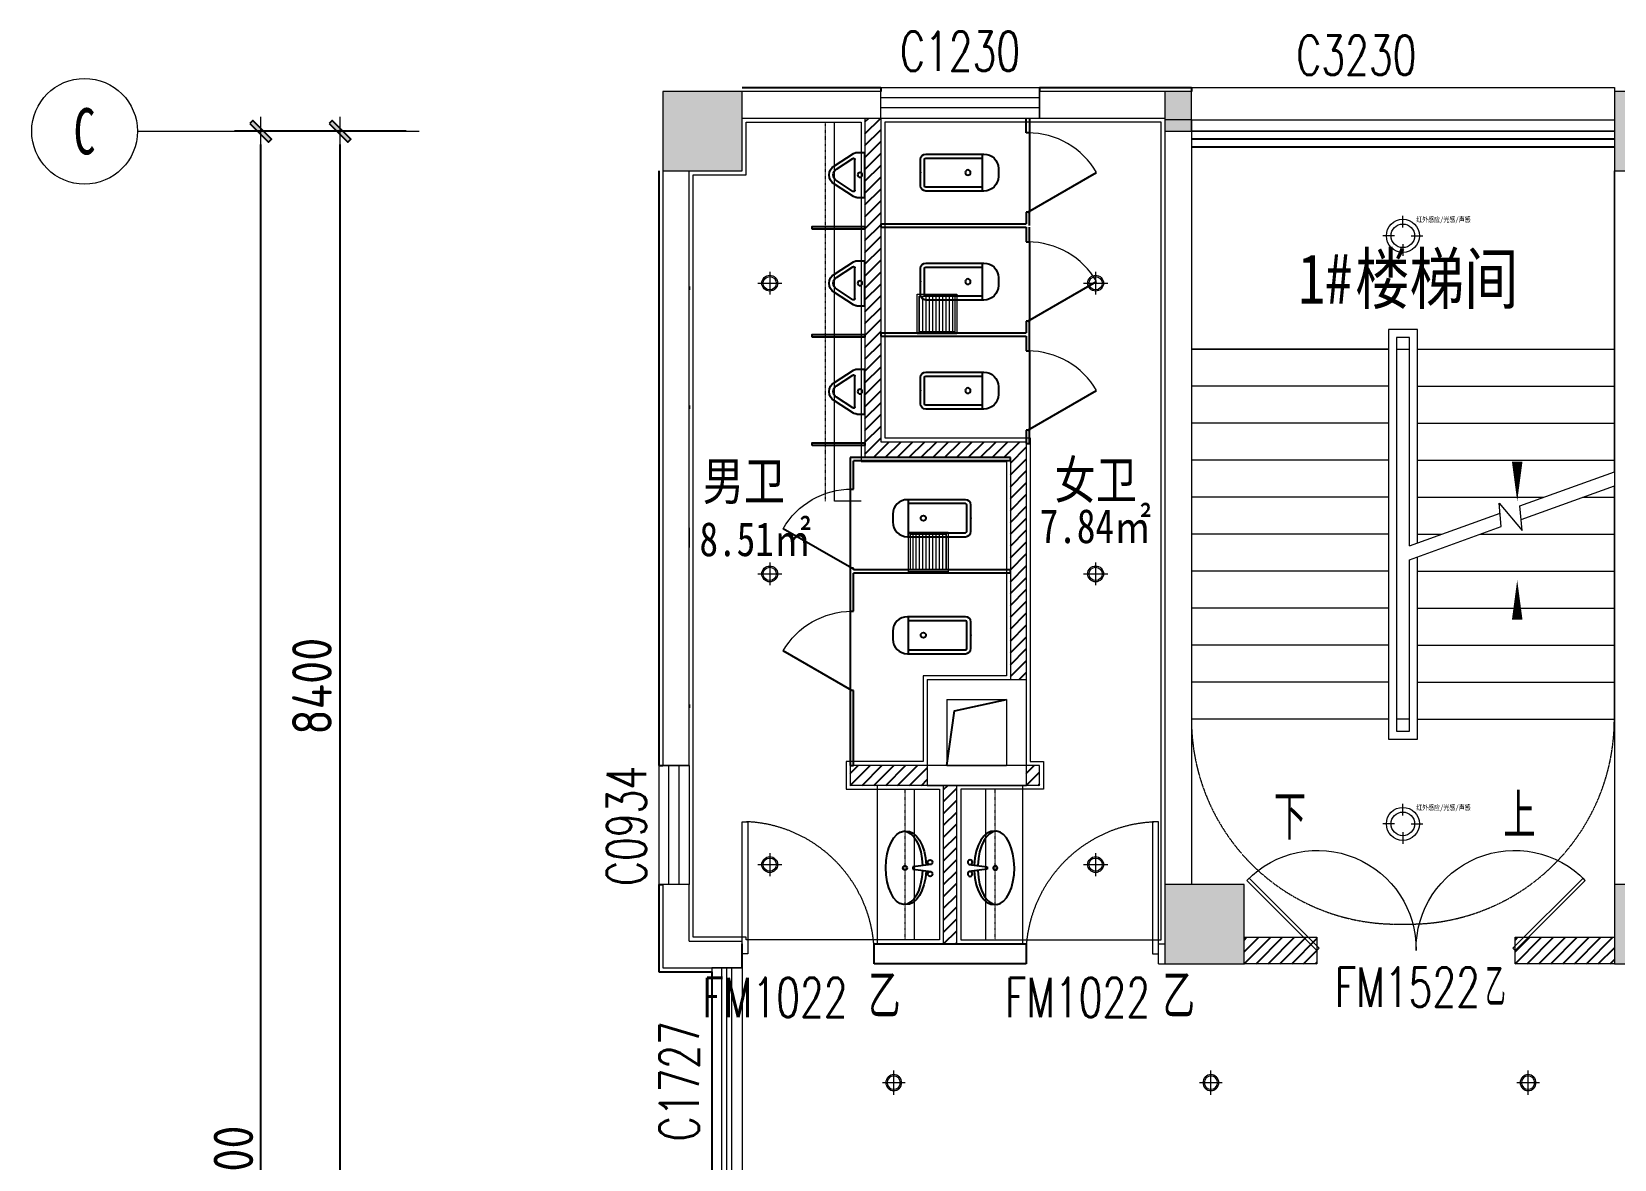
# Model space of a CAD drawing. Header units: millimetres. Extents: x 33621 to 401573, y -91663 to 133135.
# Drawn here: x 33621 to 45597, y -50791 to -42257 of the extents above; entities that cross this region are included whole.
import ezdxf
from ezdxf.enums import TextEntityAlignment as Align

# ---------------------------------------------------------------- set-up
doc = ezdxf.new("R2010")
doc.units = ezdxf.units.MM
doc.header["$LTSCALE"] = 10
for name, pattern in [('DASH', [0.35, 0.25, -0.1]), ('DASHDOT2', [0.5, 0.25, -0.125, 0, -0.125]), ('DOTE', [2.42, 2, -0.2, 0.02, -0.2]), ('HIDDEN', [0.375, 0.25, -0.125, 0, 0])]:
    doc.linetypes.add(name, pattern=pattern)
doc.layers.get('0').update_dxf_attribs({"color": 253})
doc.layers.get('Defpoints').update_dxf_attribs({"color": 250})
for name, color, linetype in [('3', 253, 'Continuous'), ('DIM_SYMB', 253, 'Continuous'), ('Dim【尺寸标注】', 253, 'Continuous'), ('FC-Text Annotation', 253, 'Continuous'), ('HATCH【填充】', 253, 'Continuous'), ('LATRINE', 253, 'Continuous'), ('LAYER3', 253, 'Continuous'), ('LAYER4', 253, 'Continuous'), ('LAYER5', 253, 'Continuous'), ('LVTRY', 253, 'Continuous'), ('PUB_DIM', 253, 'Continuous'), ('PUB_TEXT', 253, 'Continuous'), ('SURFACE', 253, 'Continuous'), ('WINDOW_TEXT', 253, 'Continuous'), ('家具', 253, 'Continuous')]:
    doc.layers.add(name, color=color, linetype=linetype)
for name, color, linetype, lineweight in [('AXIS【轴号】', 253, 'Continuous', 0), ('COLUMN', 253, 'Continuous', 0), ('DOOR【门】', 253, 'Continuous', 0), ('DS-4BS-FINISH【墙完成线】', 253, 'Continuous', 0), ('FF-Door【门】', 253, 'Continuous', 0), ('PUB_HATCH', 253, 'Continuous', 0), ('RC-FCU【空调设备】', 253, 'Continuous', 0), ('RC-FIN【天花轮廓线】', 253, 'Continuous', 0), ('RC-LIGHT【天花灯具】', 253, 'Continuous', 0), ('RC-LIGHT【灯带】', 253, 'DASHDOT2', 0), ('STAIR', 253, 'Continuous', 0), ('WALL', 253, 'Continuous', 0), ('Wall【墙体】', 253, 'Continuous', 0), ('Wall【新建墙】', 253, 'Continuous', 0), ('WINDOW', 253, 'Continuous', 0), ('Xline【辅助线】', 253, 'Continuous', 0)]:
    doc.layers.add(name, color=color, linetype=linetype, lineweight=lineweight)
doc.styles.add('_TCH_DIM', font='SIMPLEX', dxfattribs={"bigfont": 'GBCBIG'})
doc.styles.add('_TCH_WINDOW', font='SIMPLEX', dxfattribs={"bigfont": 'GBCBIG'})
doc.styles.add('CCD_DIM', font='ARCHS.SHX')
doc.styles.add('宋体', font='', dxfattribs={"width": 0.7})
doc.styles.add('文字', font='')
doc.styles.get('宋体').set_extended_font_data('SimSun')
doc.styles.get('文字').set_extended_font_data('SimSun')
doc.dimstyles.new('ZL_1：100', dxfattribs={"dimtxt": 3, "dimasz": 1, "dimexe": 2, "dimexo": 2, "dimgap": 0.6, "dimtad": 1, "dimdec": 0, "dimrnd": 5, "dimdsep": 46, "dimtxsty": 'CCD_DIM', "dimblk": 'WS-cj', "dimblk1": 'WS-cj', "dimblk2": 'WS-cj', "dimcen": 1, "dimclrd": 44, "dimclre": 44, "dimclrt": 2, "dimadec": 0, "dimazin": 2, "dimtfac": 1, "dimtdec": 0, "dimtix": 1, "dimtmove": 2, "dimatfit": 3, "dimldrblk": 'hl_arrow2', "dimfxl": 5, "dimfxlon": 1, "dimarcsym": 0})

# ---------------------------------------------------------------- blocks, each defined once
blk = doc.blocks.new('$TCHSYS$WIN2D')
for p, q in [((-0.5, 0.5), (0.5, 0.5)), ((-0.5, 0.5), (-0.5, -0.5)), ((0.5, 0.5), (0.5, -0.5)), ((0.5, 0.1667), (-0.5, 0.1667)), ((0.5, -0.1667), (-0.5, -0.1667)), ((-0.5, -0.5), (0.5, -0.5))]:
    blk.add_line(p, q)
blk = doc.blocks.new('$WINLIB2D$00000004')
for p, q in [((-0.5, 0.5), (0.5, 0.5)), ((-0.5, 0.5), (-0.5, -0.5)), ((0.5, -0.5), (0.5, 0.5)), ((-0.5, 0.2406), (0.5, 0.2406)), ((-0.5, -0.5), (0.5, -0.5))]:
    blk.add_line(p, q)
blk = doc.blocks.new('$WINLIB2D$00000005')
for p, q in [((-0.5, 0.5), (0.5, 0.5)), ((-0.5, 0.5), (-0.5, -0.5)), ((0.5, -0.5), (0.5, 0.5)), ((0.5, 0.1667), (-0.5, 0.1667)), ((0.5, 0), (-0.5, 0)), ((0.5, -0.1667), (-0.5, -0.1667)), ((-0.5, -0.5), (0.5, -0.5))]:
    blk.add_line(p, q)
blk = doc.blocks.new('海龙0506173763')
at = {"layer": 'Xline【辅助线】'}
for points in [[(-733, 17), (-750, 0), (-1280, 530), (-1263, 547)], [(733, 17), (750, 0), (1280, 530), (1263, 547)]]:
    blk.add_lwpolyline(points, close=True, dxfattribs=at)
at = {"layer": 'Xline【辅助线】', "color": 8}
for centre, start, end in [((-745, 12), 359.1011, 135.9107), ((745, 12), 44.0893, 180.8989)]:
    blk.add_arc(centre, 745, start, end, dxfattribs=at)
blk = doc.blocks.new('海龙0506194634')
at = {"layer": 'WALL'}
for p, q in [((-1400, 525), (-850, 525)), ((-850, 525), (-850, 325)), ((650, 325), (650, 525)), ((650, 525), (1400, 525)), ((-850, 325), (-1400, 325)), ((1400, 325), (650, 325))]:
    blk.add_line(p, q, dxfattribs=at)
at = {"layer": 'DOOR【门】', "xscale": -1}
blk.add_blockref('海龙0506173763', (-100, 425), dxfattribs=at)
at = {"layer": 'DOOR【门】', "style": '_TCH_WINDOW', "width": 0.705882}
for s, height, p in [('FM1522', 297.5, (-715, 0)), ('乙', 298, (425, 0))]:
    blk.add_text(s, height=height, dxfattribs=at).set_placement(p)
blk = doc.blocks.new('圆形筒灯')
at = {"color": 251, "linetype": 'DOTE', "ltscale": 43.504693}
blk.add_line((0, 91), (0, -91), dxfattribs=at)
at = {"color": 251, "linetype": 'DOTE', "ltscale": 41.297046}
blk.add_line((86, 0), (-86, 0), dxfattribs=at)
blk.add_ellipse((0, 0), major_axis=(-42.4, 42.4), ratio=1, start_param=2.355868237233172, end_param=8.639053544412757)
at = {"color": 251}
blk.add_ellipse((0, 0), major_axis=(35.4, 35.4), ratio=1, start_param=5.49871431692557, end_param=11.78189962410516, dxfattribs=at)
blk = doc.blocks.new('ZL_0603191599')
at = {"layer": 'RC-FCU【空调设备】'}
h = blk.add_hatch(dxfattribs=at)
h.set_pattern_fill('_USER', color=8, scale=25, pattern_type=0)
h.set_pattern_definition([(0, (-135, -285), (0, 25), [])])
h.paths.add_polyline_path([(135, -15), (-135, -15), (-135, -285), (135, -285)])
blk.add_lwpolyline([(-150, 0), (150, 0), (150, -300), (-150, -300)], close=True, dxfattribs=at)
at = {"layer": 'RC-FCU【空调设备】', "color": 8}
blk.add_lwpolyline([(-135, -15), (135, -15), (135, -285), (-135, -285)], close=True, dxfattribs=at)
blk = doc.blocks.new('ZL_0603155299')
at = {"color": 8}
for p, q in [((-181, -89), (-181, 0)), ((-243, -152), (-332, -152)), ((-181, -214), (-181, -303)), ((-118, -152), (-29, -152))]:
    blk.add_line(p, q, dxfattribs=at)
at = {"color": 0}
blk.add_circle((-181, -152), 125, dxfattribs=at)
at = {"color": 8}
blk.add_circle((-181, -152), 89.3, dxfattribs=at)
at = {"style": '宋体', "width": 0.8}
blk.add_attdef('红外感应/光感/声感', (-79, -48), '', height=40, dxfattribs=at)
blk = doc.blocks.new('hl_Axis-A1')
at = {"color": 150, "ltscale": 2}
blk.add_line((21.33, 0), (0, 0), dxfattribs=at)
at = {"color": 150}
blk.add_circle((25.33, 0), 4, dxfattribs=at)
at = {"color": 50, "style": '宋体', "width": 0.7}
blk.add_attdef('轴号', text='', height=3.5, dxfattribs=at).set_placement((25.33, 0), align=Align.MIDDLE_CENTER)
blk = doc.blocks.new('WS-cj')
blk.add_hatch(color=2).paths.add_polyline_path([(0.59, 0.82), (-0.82, -0.59), (-0.59, -0.82), (0.82, 0.59)])
at = {"color": 2, "linetype": 'ByBlock', "lineweight": 0}
for p, q in [((-1.1, 0), (0, 0)), ((0, 0), (1.1, 0))]:
    blk.add_line(p, q, dxfattribs=at)
at = {"color": 2}
blk.add_lwpolyline([(0.59, 0.82), (-0.82, -0.59), (-0.59, -0.82), (0.82, 0.59)], close=True, dxfattribs=at)
blk = doc.blocks.new('*D254')
at = {"layer": 'Defpoints', "color": 0, "transparency": 16777216}
for p in [(-47204, -400), (-46604, -400), (-46604, -8800)]:
    blk.add_point(p, dxfattribs=at)
at = {"layer": 'Dim【尺寸标注】', "color": 44, "lineweight": -2, "transparency": 16777216}
for p, q in [((-46704, -400), (-47404, -400)), ((-47204, -8700), (-47204, -500)), ((-46704, -8800), (-47404, -8800))]:
    blk.add_line(p, q, dxfattribs=at)
at = {"layer": 'Dim【尺寸标注】', "color": 44, "lineweight": -2, "transparency": 16777216, "xscale": 100, "yscale": 100, "zscale": 100}
for p, rotation in [((-47204, -400), 90), ((-47204, -8800), 270)]:
    blk.add_blockref('WS-cj', p, dxfattribs=dict(at, rotation=rotation))
at = {"layer": 'Dim【尺寸标注】', "color": 2, "transparency": 16777216, "insert": (-47417, -4600), "char_height": 300, "attachment_point": 5, "rotation": 90, "style": 'CCD_DIM'}
blk.add_mtext('8400', dxfattribs=at)
blk = doc.blocks.new('hl_arrow2')
at = {"color": 2}
blk.add_line((0, 0), (-1, 0), dxfattribs=at)
blk.add_lwpolyline([(0, 0), (-1, -1), (-1, -1), (0, 0), (-1, 1), (-1, 1)], close=True, dxfattribs=at)
blk = doc.blocks.new('*D256')
at = {"layer": 'Defpoints', "color": 0, "transparency": 16777216}
for p in [(-47804, -400), (-46604, -400), (-46604, -16300)]:
    blk.add_point(p, dxfattribs=at)
at = {"layer": 'Dim【尺寸标注】', "color": 44, "lineweight": -2, "transparency": 16777216}
for p, q in [((-47304, -400), (-48004, -400)), ((-47804, -16200), (-47804, -500)), ((-47304, -16300), (-48004, -16300))]:
    blk.add_line(p, q, dxfattribs=at)
at = {"layer": 'Dim【尺寸标注】', "color": 44, "lineweight": -2, "transparency": 16777216, "xscale": 100, "yscale": 100, "zscale": 100}
for p, rotation in [((-47804, -400), 90), ((-47804, -16300), 270)]:
    blk.add_blockref('WS-cj', p, dxfattribs=dict(at, rotation=rotation))
at = {"layer": 'Dim【尺寸标注】', "color": 2, "transparency": 16777216, "insert": (-48011, -8350), "char_height": 300, "attachment_point": 5, "rotation": 90, "style": 'CCD_DIM'}
blk.add_mtext('15900', dxfattribs=at)
blk = doc.blocks.new('A$C22332745')
at = {"layer": 'LAYER3', "color": 181, "extrusion": (0, 0, -1)}
for centre, ratio, start_param, end_param in [((277, 214), 0.5, 4.782885, 10.934222), ((277, 195), 0.531076, 4.795815, 6.348539), ((277, 195), 0.531076, 3.076239, 4.638107)]:
    blk.add_ellipse(centre, major_axis=(-277, 0), ratio=ratio, start_param=start_param, end_param=end_param, dxfattribs=at)
at = {"layer": 'LAYER4', "color": 252}
for p, q in [((267, 148), (249, 9)), ((285, 148), (267, 148)), ((302, 9), (285, 148))]:
    blk.add_line(p, q, dxfattribs=at)
for centre in [(231, 18), (320, 18)]:
    blk.add_circle(centre, 17.9, dxfattribs=at)
at = {"layer": 'LAYER5', "color": 251}
blk.add_circle((277, 208), 16, dxfattribs=at)
blk = doc.blocks.new('A$C2CC91CCB')
at = {"color": 251, "rotation": 90}
blk.add_blockref('A$C22332745', (353, 0), dxfattribs=at)
blk = doc.blocks.new('A$C477C625D')
at = {"color": 7}
blk.add_blockref('A$C2CC91CCB', (0, 0), dxfattribs=at)
blk = doc.blocks.new('A$C4D690477')
at = {"layer": '家具', "color": 251}
blk.add_blockref('A$C477C625D', (0, 0), dxfattribs=at)
blk = doc.blocks.new('$lvtry$00000007')
for p, q in [((-170, 0, 0), (170, 0, 0)), ((-170, -61, 0), (-170, 0, 0)), ((-162, -88, 0), (-69, -231, 0)), ((-124, -91, 0), (-43, -216, 0)), ((-116, -76, 0), (116, -76, 0)), ((43, -216, 0), (124, -91, 0)), ((69, -231, 0), (162, -88, 0)), ((170, -61, 0), (170, 0, 0))]:
    blk.add_line(p, q)
blk.add_circle((0, -38, 0), 17.7)
for centre, radius, start, end in [((-120, -61, 0), 50, 180, 213.0863), ((-116, -86, 0), 10, 90, 213.0863), ((116, -86, 0), 10, 326.9137, 90), ((120, -61, 0), 50, 326.9137, 0), ((0, -191, 0), 80, 210, 330), ((0, -191, 0), 50, 210, 330)]:
    blk.add_arc(centre, radius, start, end)
blk = doc.blocks.new('*U23')
at = {"color": 0}
blk.add_lwpolyline([(0, -10), (0, 10), (400, 10), (400, -10)], close=True, dxfattribs=at)
blk = doc.blocks.new('$TCHSYS$APDOOR2D')
blk.add_line((0.5, 0), (0, 0.866))
at = {"lineweight": 13}
blk.add_arc((0.5, 0), 1, 120, 180, dxfattribs=at)
blk = doc.blocks.new('$lvtry$00000200')
for p, q in [((-140, -40, 0), (-140, -480, 0)), ((-110, -40, 0), (-110, -470, 0)), ((100, 0, 0), (-100, 0, 0)), ((100, -30, 0), (-100, -30, 0)), ((110, -470, 0), (110, -40, 0)), ((140, -480, 0), (140, -40, 0)), ((140, -470, 0), (-140, -470, 0)), ((-30, -590, 0), (30, -590, 0))]:
    blk.add_line(p, q)
blk.add_circle((0, -359, 0), 20)
for centre, radius, start, end in [((-100, -40, 0), 40, 90, 180), ((-100, -40, 0), 10, 90, 180), ((100, -40, 0), 40, 0, 90), ((100, -40, 0), 10, 0, 90), ((-30, -480, 0), 110, 180, 270), ((30, -480, 0), 110, 270, 0)]:
    blk.add_arc(centre, radius, start, end)
blk.add_point((0, 0))
blk = doc.blocks.new('DOOR_D01')
at = {"layer": 'FF-Door【门】'}
blk.add_lwpolyline([(-0.456, 1), (-0.456, 0), (-0.5, 0), (-0.5, 1)], close=True, dxfattribs=at)
at = {"layer": 'FF-Door【门】', "color": 8, "linetype": 'HIDDEN', "ltscale": 15}
blk.add_arc((-0.511, -0.01), 1.011, 0.5915, 87.4664, dxfattribs=at)
blk = doc.blocks.new('ZL_061117299')
at = {"layer": 'AXIS【轴号】'}
ref = blk.add_blockref('hl_Axis-A1', (-46604.4, -400), dxfattribs=dict(at, xscale=100, yscale=100, zscale=100, rotation=179.9999999999999))
ref.add_attrib('轴号', 'C', dxfattribs={"layer": '0', "color": 2, "height": 350, "style": '宋体', "width": 0.7}).set_placement((-49137.7, -400), align=Align.MIDDLE_CENTER)
at = {"layer": 'Dim【尺寸标注】'}
for p1, distance, picture, middle in [((-46604.4, -16300), 1200, '*D256', (-48010.6, -8350)), ((-46604.4, -8800), 600, '*D254', (-47416.9, -4600))]:
    dim = blk.add_aligned_dim(p1=p1, p2=(-46604.4, -400), distance=distance, dimstyle='ZL_1：100', dxfattribs=at)
    dim.commit()
    dim.dimension.update_dxf_attribs({"geometry": picture, "text_midpoint": middle})

msp = doc.modelspace()

# ---------------------------------------------------------------- hatches: boundary and pattern name
at = {"layer": 'HATCH【填充】'}
h = msp.add_hatch(dxfattribs=at)
h.set_pattern_fill('ANSI31', color=3, scale=20)
h.set_pattern_definition([(45, (39926.51, -47160.557), (-44.9013, 44.9013), [])])
h.paths.add_polyline_path([(41147, -45360.6), (40046.5, -45360.6), (40046.5, -42910.6), (39926.5, -42910.6), (39926.5, -45480.6), (41027, -45480.6), (41027, -47160.6), (41147, -47160.6)])
h = msp.add_hatch(dxfattribs=at)
h.set_pattern_fill('ANSI31', color=3, scale=20)
h.set_pattern_definition([(45, (39814.51, -47960.557), (-44.901, 44.901), [])])
h.paths.add_polyline_path([(40397, -47810.6), (39814.5, -47810.6), (39814.5, -47960.6), (40397, -47960.6)])
h = msp.add_hatch(dxfattribs=at)
h.set_pattern_fill('ANSI31', color=3, scale=20)
h.set_pattern_definition([(45, (41147.01, -47960.557), (-44.901, 44.901), [])])
h.paths.add_polyline_path([(41247.1, -47810.6), (41147, -47810.6), (41147, -47960.6), (41247.1, -47960.6)])
h = msp.add_hatch(dxfattribs=at)
h.set_pattern_fill('ANSI31', color=3, scale=20)
h.set_pattern_definition([(45, (40520.747, -49160.557), (-44.9013, 44.9013), [])])
h.paths.add_polyline_path([(40620.7, -47960.6), (40520.7, -47960.6), (40520.7, -49160.6), (40620.7, -49160.6)])
h = msp.add_hatch(dxfattribs=at)
h.set_pattern_fill('ANSI31', color=3, scale=20)
h.set_pattern_definition([(45, (42796.51, -49310.557), (-44.901, 44.901), [])])
h.paths.add_polyline_path([(42796.5, -49110.6), (43346.5, -49110.6), (43346.5, -49310.6), (42796.5, -49310.6)])
h = msp.add_hatch(dxfattribs=at)
h.set_pattern_fill('ANSI31', color=3, scale=20)
h.set_pattern_definition([(45, (44846.51, -49310.557), (-44.9013, 44.9013), [])])
h.paths.add_polyline_path([(44846.5, -49310.6), (45596.5, -49310.6), (45596.5, -49110.6), (44846.5, -49110.6)])
at = {"layer": 'PUB_HATCH'}
for points in [[(38396.5, -43310.6), (38996.5, -43310.6), (38996.5, -42710.6), (38396.5, -42710.6)], [(42196.5, -43010.6), (42396.5, -43010.6), (42396.5, -42710.6), (42196.5, -42710.6)], [(45596.5, -43310.6), (46196.5, -43310.6), (46196.5, -42710.6), (45596.5, -42710.6)], [(42196.5, -49310.6), (42796.5, -49310.6), (42796.5, -48710.6), (42196.5, -48710.6)], [(45596.5, -49310.6), (46196.5, -49310.6), (46196.5, -48710.6), (45596.5, -48710.6)]]:
    msp.add_hatch(color=256, dxfattribs=at).paths.add_polyline_path(points)

# ---------------------------------------------------------------- linework, layer by layer
at = {"layer": '3'}
for p, q in [((45596.5, -43070.6), (42396.5, -43070.6)), ((45596.5, -43130.6), (42396.5, -43130.6))]:
    msp.add_line(p, q, dxfattribs=at)
msp.add_lwpolyline([(40547, -47810.6), (40603.9, -47396.1), (40997, -47310.6)], dxfattribs=at)
at = {"layer": 'COLUMN'}
for p, q in [((38996.5, -42710.6), (38396.5, -42710.6)), ((38396.5, -42710.6), (38396.5, -43310.6)), ((38996.5, -43310.6), (38996.5, -42710.6)), ((46196.5, -42710.6), (45596.5, -42710.6)), ((45596.5, -43010.6), (45596.5, -43310.6)), ((38396.5, -43310.6), (38996.5, -43310.6)), ((45596.5, -43310.6), (46196.5, -43310.6)), ((42796.5, -48710.6), (42196.5, -48710.6)), ((42196.5, -48710.6), (42196.5, -49310.6)), ((42796.5, -49310.6), (42796.5, -48710.6)), ((46196.5, -48710.6), (45596.5, -48710.6)), ((45596.5, -48710.6), (45596.5, -49310.6)), ((42196.5, -49310.6), (42796.5, -49310.6)), ((45596.5, -49310.6), (46196.5, -49310.6))]:
    msp.add_line(p, q, dxfattribs=at)
at = {"layer": 'DIM_SYMB'}
for points in [[(43116.5, -47922.1, 0, 0, 0), (43116.5, -43800.5, 0, 0, 0), (44861.5, -43800.5, 0, 0, 0), (44861.5, -45810.5, 0, 80, 0), (44861.5, -45510.5, 0, 0, 0)], [(44861.5, -47910.2, 0, 0, 0), (44861.5, -46407.1, 0, 80, 0), (44861.5, -46707.1, 0, 0, 0)]]:
    msp.add_lwpolyline(points, format="xyseb", dxfattribs=at)
at = {"layer": 'DS-4BS-FINISH【墙完成线】'}
for points in [[(39026.5, -42940.6), (39896.5, -42940.6), (39896.5, -45510.6), (40997, -45510.6), (40997, -47130.6), (40367, -47130.6), (40367, -47780.6), (39784.5, -47780.6), (39784.5, -47990.6), (40490.7, -47990.6), (40490.7, -49130.6), (39026.5, -49130.6), (39026.5, -49110.6), (38626.5, -49110.6), (38626.5, -43340.6), (39026.5, -43340.6)], [(42166.5, -42940.6), (40076.5, -42940.6), (40076.5, -45330.6), (41177, -45330.6), (41177, -47780.6), (41277.1, -47780.6), (41277.1, -47990.6), (40650.7, -47990.6), (40650.7, -49130.6), (42166.5, -49130.6)]]:
    msp.add_lwpolyline(points, close=True, dxfattribs=at)
at = {"layer": 'LATRINE'}
for p, q in [((41147, -43023.1), (41147, -42910.6)), ((41172, -42910.6), (41172, -43023.1)), ((41172, -43023.1), (41147, -43023.1)), ((41172, -43023.1, 400), (41172, -43623.1, 400)), ((41172, -43623.1), (41147, -43623.1)), ((41147, -43623.1), (41147, -43710.6)), ((41172, -43723.1), (41172, -43623.1)), ((40046.5, -43710.6), (41147, -43710.6)), ((40046.5, -43710.6), (40046.5, -43735.6)), ((40046.5, -43735.6), (41147, -43735.6)), ((41147, -43735.6), (41147, -43848.1)), ((41172, -43848.1), (41172, -43735.6)), ((41147, -43848.1), (41172, -43848.1)), ((41172, -43848.1, 400), (41172, -44448.1, 400)), ((38596.5, -44185.6), (38596.5, -44210.6)), ((40046.5, -44535.6), (41147, -44535.6)), ((40046.5, -44535.6), (40046.5, -44560.6)), ((41172, -44448.1), (41147, -44448.1)), ((41147, -44448.1), (41147, -44535.6)), ((41172, -44548.1), (41172, -44448.1)), ((41172, -44673.1), (41172, -44548.1)), ((40046.5, -44560.6), (41147, -44560.6)), ((41147, -44560.6), (41147, -44673.1)), ((41147, -44673.1), (41172, -44673.1)), ((41172, -44673.1, 400), (41172, -45273.1, 400)), ((38596.5, -45085.6), (38596.5, -45110.6)), ((41172, -45273.1), (41147, -45273.1)), ((41147, -45273.1), (41147, -45373.1)), ((41147, -45373.1), (41172, -45373.1)), ((41172, -45373.1), (41172, -45273.1)), ((39814.5, -45480.6), (39814.5, -45718.1)), ((41027, -45480.6), (39814.5, -45480.6)), ((39839.5, -45718.1), (39839.5, -45505.6)), ((41027, -45505.6), (39839.5, -45505.6)), ((41027, -45505.6), (41027, -45480.6)), ((39814.5, -45718.1, 400), (39814.5, -46318.1, 400)), ((39814.5, -45718.1), (39839.5, -45718.1)), ((39839.5, -46318.1), (39814.5, -46318.1)), ((39814.5, -46318.1), (39814.5, -46343.1)), ((39814.5, -46343.1), (39814.5, -46643.1)), ((39839.5, -46330.6), (39839.5, -46318.1)), ((41027, -46330.6), (39839.5, -46330.6)), ((41027, -46355.6), (41027, -46330.6)), ((41027, -46355.6), (39839.5, -46355.6)), ((39839.5, -46643.1), (39839.5, -46355.6)), ((39814.5, -46643.1, 400), (39814.5, -47243.1, 400)), ((39814.5, -46643.1), (39839.5, -46643.1)), ((39839.5, -47243.1), (39814.5, -47243.1)), ((39814.5, -47243.1), (39814.5, -47810.6)), ((39839.5, -47810.6), (39839.5, -47243.1)), ((38596.5, -47348.1), (38596.5, -47373.1)), ((39814.5, -47810.6), (39839.5, -47810.6)), ((38996.5, -49340.6), (38996.5, -49160.6)), ((39996.5, -49160.6), (41146.5, -49160.6)), ((39996.5, -49310.6), (39996.5, -49160.6)), ((41146.5, -49160.6), (41146.5, -49310.6)), ((41146.5, -49310.6), (39996.5, -49310.6))]:
    msp.add_line(p, q, dxfattribs=at)
at = {"layer": 'RC-FIN【天花轮廓线】'}
for points in [[(39896.5, -45810.6), (39696.5, -45810.6), (39696.5, -42940.6)], [(40300.6, -49130.6), (40300.6, -47990.6)], [(40840.9, -49130.6), (40840.9, -47990.6)]]:
    msp.add_lwpolyline(points, dxfattribs=at)
at = {"layer": 'RC-LIGHT【灯带】', "linetype": 'DASHDOT2', "ltscale": 1.574803}
for points in [[(39626.5, -45810.6), (39626.5, -42940.6)], [(40230.6, -49130.6), (40230.6, -47990.6)], [(40910.9, -49130.6), (40910.9, -47990.6)]]:
    msp.add_lwpolyline(points, dxfattribs=at)
at = {"layer": 'STAIR'}
for p, q in [((45596.5, -43010.6), (42396.5, -43010.6)), ((42396.5, -43010.6), (42396.5, -44660.6)), ((45596.5, -44660.6), (45596.5, -43310.6)), ((44106, -44510.6), (43887, -44510.6)), ((43887, -44510.6), (43887, -47610.6)), ((44106, -46125.7), (44106, -44510.6)), ((42396.5, -44660.6), (42396.5, -47460.6)), ((43887, -44660.6), (42396.5, -44660.6)), ((42396.5, -44660.6), (43887, -44660.6)), ((44046, -44570.6), (43947, -44570.6)), ((43947, -44570.6), (43947, -47550.6)), ((43947, -44660.6), (43947, -47460.6)), ((43947, -44660.6), (44046, -44660.6)), ((44046, -46147.4), (44046, -44570.6)), ((44046, -46147.4), (44046, -44660.6)), ((44106, -44660.6), (45596.5, -44660.6)), ((44106, -44660.6), (45596.5, -44660.6)), ((45596.5, -45587.4), (45596.5, -44660.6)), ((43887, -44940.6), (42396.5, -44940.6)), ((44106, -44940.6), (45596.5, -44940.6)), ((43887, -45220.6), (42396.5, -45220.6)), ((44106, -45220.6), (45596.5, -45220.6)), ((43887, -45500.6), (42396.5, -45500.6)), ((44106, -45500.6), (45596.5, -45500.6)), ((44882.6, -45845.2), (45596.5, -45587.4)), ((44891.4, -45948.4), (45596.5, -45693.7)), ((45596.5, -47460.6), (45596.5, -45693.7)), ((43887, -45780.6), (42396.5, -45780.6)), ((44106, -45780.6), (45061.7, -45780.6)), ((44741.2, -46002.7), (44726, -45824.9)), ((44726, -45824.9), (44898.4, -46031.3)), ((44898.4, -46031.3), (44882.6, -45845.2)), ((45356.1, -45780.6), (45596.5, -45780.6)), ((44046, -46147.4), (44732.4, -45899.5)), ((43887, -46060.6), (42396.5, -46060.6)), ((44046, -46253.7), (44741.2, -46002.7)), ((44106, -46060.6), (44286.4, -46060.6)), ((44580.8, -46060.6), (45596.5, -46060.6)), ((43887, -46340.6), (42396.5, -46340.6)), ((44046, -47460.6), (44046, -46253.7)), ((44046, -47550.6), (44046, -46253.7)), ((44106, -47610.6), (44106, -46232)), ((44106, -46340.6), (45596.5, -46340.6)), ((43887, -46620.6), (42396.5, -46620.6)), ((44106, -46620.6), (45596.5, -46620.6)), ((43887, -46900.6), (42396.5, -46900.6)), ((44106, -46900.6), (45596.5, -46900.6)), ((43887, -47180.6), (42396.5, -47180.6)), ((44106, -47180.6), (45596.5, -47180.6)), ((43887, -47460.6), (42396.5, -47460.6)), ((44046, -47460.6), (43947, -47460.6)), ((44106, -47460.6), (45596.5, -47460.6)), ((43887, -47610.6), (44106, -47610.6)), ((43947, -47550.6), (44046, -47550.6))]:
    msp.add_line(p, q, dxfattribs=at)
at = {"layer": 'STAIR', "linetype": 'DASH'}
msp.add_lwpolyline([(45596.5, -47460.6, -0.4236953), (43996.5, -49009.8, -0.4236953), (42396.5, -47460.6)], format="xyb", dxfattribs=at)
at = {"layer": 'SURFACE'}
for p, q in [((38996.5, -42680.6), (40046.5, -42680.6)), ((40046.5, -42680.6), (40046.5, -42710.6)), ((41246.5, -42680.6), (41246.5, -42710.6)), ((41246.5, -42680.6), (42196.5, -42680.6)), ((42196.5, -42680.6), (42396.5, -42680.6)), ((42396.5, -42680.6), (42396.5, -42710.6)), ((38366.5, -43310.6), (38366.5, -47810.6)), ((38366.5, -47810.6), (38396.5, -47810.6)), ((38366.5, -48710.6), (38396.5, -48710.6)), ((38366.5, -48710.6), (38366.5, -49370.6)), ((38366.5, -49370.6), (38766.5, -49370.6)), ((38766.5, -49370.6), (38766.5, -51110.6))]:
    msp.add_line(p, q, dxfattribs=at)
at = {"layer": 'WALL'}
for p, q in [((40046.5, -42710.6), (38996.5, -42710.6)), ((40046.5, -42910.6), (40046.5, -42710.6)), ((42196.5, -42710.6), (41246.5, -42710.6)), ((41246.5, -42710.6), (41246.5, -42910.6)), ((42396.5, -42710.6), (42196.5, -42710.6)), ((42196.5, -42710.6), (42196.5, -43010.6)), ((42396.5, -43010.6), (42396.5, -42710.6)), ((38996.5, -42910.6), (40046.5, -42910.6)), ((41246.5, -42910.6), (42196.5, -42910.6)), ((42196.5, -42923.1), (42196.5, -48710.6)), ((42396.5, -42923.1), (42196.5, -42923.1)), ((42396.5, -42923.1), (42396.5, -48710.6)), ((42196.5, -43010.6), (42396.5, -43010.6)), ((38396.5, -43310.6), (38396.5, -47810.6)), ((38596.5, -47810.6), (38596.5, -43310.6)), ((45596.5, -43310.6), (45596.5, -48710.6)), ((38396.5, -47810.6), (38596.5, -47810.6)), ((38596.5, -48710.6), (38396.5, -48710.6)), ((38396.5, -48710.6), (38396.5, -49340.6)), ((38596.5, -49140.6), (38596.5, -48710.6)), ((38596.5, -49140.6), (38996.5, -49140.6)), ((38996.5, -49340.6), (38996.5, -49140.6)), ((38396.5, -49340.6), (38796.5, -49340.6)), ((38796.5, -49340.6), (38996.5, -49340.6))]:
    msp.add_line(p, q, dxfattribs=at)
at = {"layer": 'Wall【墙体】', "color": 6}
for p, q in [((38596.5, -46010.6), (38596.5, -46160.6)), ((40397, -47160.6), (41147, -47160.6)), ((40397, -47160.6), (40397, -47960.6)), ((41147, -47160.6), (41147, -47960.6)), ((40547, -47310.6), (40997, -47310.6)), ((40547, -47310.6), (40547, -47810.6)), ((40997, -47310.6), (40997, -47810.6)), ((40547, -47810.6), (40997, -47810.6)), ((40397, -47960.6), (41147, -47960.6))]:
    msp.add_line(p, q, dxfattribs=at)
at = {"layer": 'Wall【新建墙】', "color": 3}
for p, q in [((39926.5, -42910.6), (39926.5, -45480.6)), ((40046.5, -42910.6), (40046.5, -45360.6)), ((40046.5, -45360.6), (41147, -45360.6)), ((41147, -45373.1), (41147, -47185.6)), ((39926.5, -45480.6), (41027, -45480.6)), ((41027, -45480.6), (41027, -47160.6)), ((41247.1, -47810.6), (39814.5, -47810.6)), ((41247.1, -47960.6), (41247.1, -47810.6)), ((41247.1, -47960.6), (39814.5, -47960.6))]:
    msp.add_line(p, q, dxfattribs=at)
at = {"layer": 'Xline【辅助线】'}
for p, q in [((39814.5, -47810.6), (39814.5, -47960.6)), ((40020.7, -49160.6), (40020.7, -47960.6)), ((40520.7, -49160.6), (40520.7, -47960.6)), ((40620.7, -49160.6), (40620.7, -47960.6)), ((41120.7, -49160.6), (41120.7, -47960.6)), ((42146.5, -49310.6), (42146.5, -49160.6)), ((42146.5, -49160.6), (42196.5, -49160.6)), ((42146.5, -49310.6), (42196.5, -49310.6))]:
    msp.add_line(p, q, dxfattribs=at)

# ---------------------------------------------------------------- block references
for p, xscale, yscale, zscale in [((39496.5, -49235.6), 1000, 1000, 1000), ((41646.5, -49235.6), -999.9999999995345, 999.9999999995345, 999.9999999995345)]:
    msp.add_blockref('DOOR_D01', p, dxfattribs=dict(xscale=xscale, yscale=yscale, zscale=zscale))
at = {"layer": 'LATRINE', "yscale": 600, "zscale": 25}
for p, xscale, rotation in [((41159.5, -43323.1), 600, 270), ((41159.5, -44148.1), 600, 270), ((41159.5, -44973.1), 600, 270), ((39827, -46018.1), -600, 90), ((39827, -46943.1), -600, 90)]:
    msp.add_blockref('$TCHSYS$APDOOR2D', p, dxfattribs=dict(at, xscale=xscale, rotation=rotation))
at = {"layer": 'LVTRY', "extrusion": (0, 0, -1), "zscale": -1, "rotation": 90}
for p in [(-39926.5, -43341.4, 0), (-39926.5, -44161.1, 0), (-39926.5, -44980.8, 0)]:
    msp.add_blockref('$lvtry$00000007', p, dxfattribs=at)
at = {"layer": 'LVTRY', "xscale": -1, "rotation": 90}
for p in [(40346.5, -43323.1), (40346.5, -44148.1), (40346.5, -44973.1)]:
    msp.add_blockref('$lvtry$00000200', p, dxfattribs=at)
at = {"layer": 'LVTRY'}
for p in [(39526.5, -43740.3), (39526.5, -44559.9), (39526.5, -45379.6)]:
    msp.add_blockref('*U23', p, dxfattribs=at)
at = {"layer": 'LVTRY', "rotation": 270}
for p in [(40727, -45938.7), (40727, -46824.3)]:
    msp.add_blockref('$lvtry$00000200', p, dxfattribs=at)
at = {"layer": 'PUB_DIM'}
msp.add_blockref('ZL_061117299', (83158.8, -42610.6), dxfattribs=at)
at = {"layer": 'RC-FCU【空调设备】', "rotation": 270}
for p in [(40621.8, -44394.4), (40555.5, -46194.4)]:
    msp.add_blockref('ZL_0603191599', p, dxfattribs=at)
at = {"layer": 'RC-LIGHT【天花灯具】'}
for p in [(44177.3, -43650.1), (44177.3, -48100.1)]:
    msp.add_blockref('ZL_0603155299', p, dxfattribs=at).add_auto_attribs({'红外感应/光感/声感': '红外感应/光感/声感'})
at = {"layer": 'RC-LIGHT【天花灯具】', "rotation": 90}
for p in [(39205.5, -44160.6), (41671.8, -44160.6), (39205.5, -46360.6), (41671.8, -46360.6), (39205.5, -48560.6), (41671.8, -48560.6)]:
    msp.add_blockref('圆形筒灯', p, dxfattribs=at)
at = {"layer": 'RC-LIGHT【天花灯具】', "xscale": -1, "rotation": 180}
for p in [(40144, -50210.6), (42544, -50210.6), (44944, -50210.6)]:
    msp.add_blockref('圆形筒灯', p, dxfattribs=at)
at = {"layer": 'WINDOW'}
ref = msp.add_blockref('$TCHSYS$WIN2D', (40646.5, -42795.6), dxfattribs=dict(at, xscale=1200, yscale=-230, zscale=1200))
ref.add_attrib('A', 'C1230', (40191.5, -42554.3), dxfattribs={"layer": 'WINDOW_TEXT', "height": 297.5, "style": '_TCH_WINDOW', "width": 0.705882})
ref = msp.add_blockref('$WINLIB2D$00000004', (43996.5, -42845.6), dxfattribs=dict(at, xscale=3200, yscale=-330, zscale=3200))
ref.add_attrib('A', 'C3230', (43190.3, -42584.3), dxfattribs={"layer": 'WINDOW_TEXT', "height": 297.5, "style": '_TCH_WINDOW', "width": 0.705882})
ref = msp.add_blockref('$TCHSYS$WIN2D', (38481.5, -48260.6), dxfattribs=dict(at, xscale=900, yscale=230, zscale=900, rotation=270))
ref.add_attrib('A', 'C0934', (38270.3, -48722), dxfattribs={"layer": 'WINDOW_TEXT', "height": 297.5, "rotation": 90, "style": '_TCH_WINDOW', "width": 0.705882})
ref = msp.add_blockref('$WINLIB2D$00000005', (38881.5, -50210.6), dxfattribs=dict(at, xscale=1740, yscale=230, zscale=1740, rotation=270))
ref.add_attrib('A', 'C1727', (38670.3, -50654.3), dxfattribs={"layer": 'WINDOW_TEXT', "height": 297.5, "rotation": 90, "style": '_TCH_WINDOW', "width": 0.705882})
at = {"layer": 'Xline【辅助线】'}
msp.add_blockref('海龙0506194634', (44196.5, -49635.5), dxfattribs=at)
at = {"layer": '家具', "color": 251}
msp.add_blockref('A$C4D690477', (40084.4, -48862.3), dxfattribs=at)
at = {"layer": '家具', "color": 251, "xscale": -1}
msp.add_blockref('A$C4D690477', (41057.1, -48862.3), dxfattribs=at)

# ---------------------------------------------------------------- texts
at = {"layer": 'FC-Text Annotation', "width": 0.8}
for s, height, style, p in [('男卫', 285.83, '宋体', (38698.7, -45800.8)), ('女卫', 285.83, '宋体', (41361.1, -45792.9)), ('7.84㎡', 258.48, '文字', (41248.2, -46127.3)), ('8.51㎡', 258.48, '文字', (38674.2, -46226))]:
    msp.add_text(s, height=height, dxfattribs=dict(at, style=style)).set_placement(p)
at = {"layer": 'PUB_TEXT', "style": '宋体', "width": 0.8}
for s, p in [('1#', (43203.3, -44315.5)), ('楼梯间', (43635.4, -44315.5))]:
    msp.add_text(s, height=377.64, dxfattribs=at).set_placement(p)
at = {"layer": 'PUB_TEXT', "color": 7, "style": '_TCH_DIM'}
for s, p in [('上', (44757.3, -48360.2)), ('下', (43021.6, -48372.1))]:
    msp.add_text(s, height=337.6, dxfattribs=at).set_placement(p)
at = {"layer": 'WINDOW_TEXT', "style": '_TCH_WINDOW', "width": 0.705882}
for p in [(38696.3, -49714.6), (40985.5, -49714.6)]:
    msp.add_text('FM1022', height=297.5, dxfattribs=at).set_placement(p)
at = {"layer": 'WINDOW_TEXT', "style": '_TCH_WINDOW'}
for p in [(39951.1, -49724), (42178.9, -49724)]:
    msp.add_text('乙', height=337.6, dxfattribs=at).set_placement(p)

doc.saveas('drawing.dxf')
